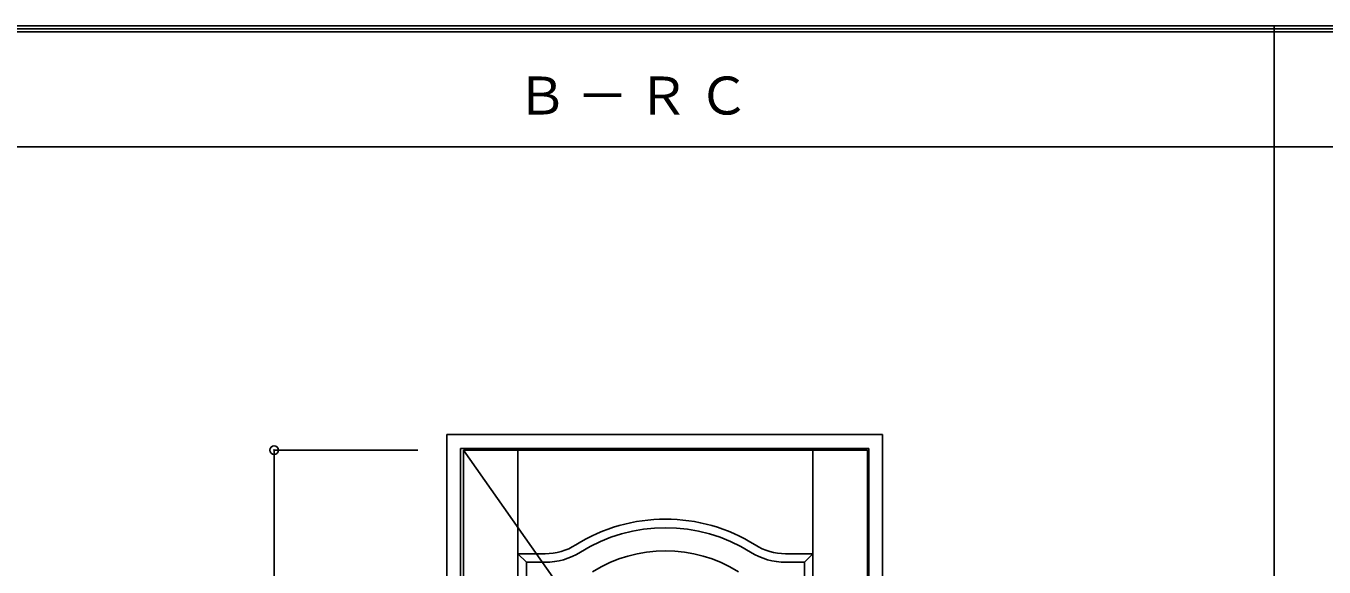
# Model space of a CAD drawing. Units: millimetres, scale not verified. Extents: x -6000 to 5700, y -4307 to 4260.
# Drawn here: x -966 to 1291, y 3235 to 4175 of the extents above; entities that cross this region are included whole.
import ezdxf

# ---------------------------------------------------------------- set-up
doc = ezdxf.new("R2010")
doc.units = ezdxf.units.MM
doc.header["$LTSCALE"] = 30
doc.header["$PDMODE"] = 32
doc.header["$PDSIZE"] = 15
doc.linetypes.add('CHAIN2', pattern=[12, 9, -1, 1, -1])
for name, color, linetype in [('0-2_扉', 7, 'Continuous'), ('0-4_枠', 3, 'Continuous'), ('0-7', 7, 'CHAIN2'), ('0-A_文字', 7, 'Continuous'), ('0-B_寸法', 7, 'Continuous'), ('F-1_枠', 6, 'Continuous')]:
    doc.layers.add(name, color=color, linetype=linetype)
doc.styles.add('ＭＳ ゴシック', font='')
doc.styles.get('ＭＳ ゴシック').set_extended_font_data('MS Gothic')

msp = doc.modelspace()

# ---------------------------------------------------------------- linework, layer by layer
at = {"layer": '0-2_扉'}
for p, q in [((-205.2, 1443), (-205.2, 3438)), ((-205.2, 3438), (497.8, 3438)), ((-110.2, 2404.98), (-110.2, 3438)), ((402.8, 1443), (402.8, 3438)), ((-110.2, 3258), (-62.77, 3258)), ((-110.2, 3258), (-95.2, 3243)), ((355.02, 3258), (402.8, 3258)), ((387.8, 3243), (402.8, 3258)), ((-95.2, 3243), (-62.77, 3243)), ((-95.2, 2411.46), (-95.2, 3243)), ((355.41, 3243), (387.8, 3243)), ((387.8, 2258), (387.8, 3243))]:
    msp.add_line(p, q, dxfattribs=at)
msp.add_lwpolyline([(-205.2, 1443), (497.8, 1443), (497.8, 3438)], dxfattribs=at)
for centre, radius, start, end in [((146.3, 3023.99), 294.01, 57.96451, 122.03549), ((146.3, 3023.99), 279.01, 57.96451, 122.03549), ((-62.7, 3358), 100, 270, 302.03549), ((355.3, 3358), 100, 237.96451, 269.83906), ((-62.7, 3358), 115, 270, 302.03549), ((146.3, 3023.99), 239.01, 57.96451, 122.03549), ((355.3, 3358), 115, 237.96451, 270.05614)]:
    msp.add_arc(centre, radius, start, end, dxfattribs=at)
at = {"layer": '0-4_枠'}
for p, q in [((-234.2, 3465), (523.8, 3465)), ((-234.2, 1418), (-234.2, 3465)), ((523.8, 1418), (523.8, 3465)), ((-210.2, 3441), (499.8, 3441)), ((-210.2, 1418), (-210.2, 3441)), ((499.8, 1418), (499.8, 3441))]:
    msp.add_line(p, q, dxfattribs=at)
at = {"layer": '0-7'}
msp.add_line((-205.2, 3438), (497.8, 2440.5), dxfattribs=at)
at = {"layer": '0-B_寸法', "color": 4}
for q in [(-284.2, 3438), (-534.2, 1443)]:
    msp.add_line((-534.2, 3438), q, dxfattribs=at)
at = {"layer": '0-B_寸法'}
msp.add_point((-534.2, 3438), dxfattribs=at)
at = {"layer": 'F-1_枠'}
for p, q in [((-6000, 4175), (5700, 4175)), ((-6000, 4170), (5700, 4170)), ((-6000, 4165), (5700, 4165)), ((1204.8, 4175), (1204.8, -3790)), ((-6000, 3965), (5700, 3965))]:
    msp.add_line(p, q, dxfattribs=at)

# ---------------------------------------------------------------- texts
at = {"layer": '0-A_文字', "insert": (-113.5, 4020), "char_height": 65.98, "attachment_point": 7, "style": 'ＭＳ ゴシック'}
msp.add_mtext('\\T1.17;Ｂ－ＲＣ', dxfattribs=at)

doc.saveas('drawing.dxf')
